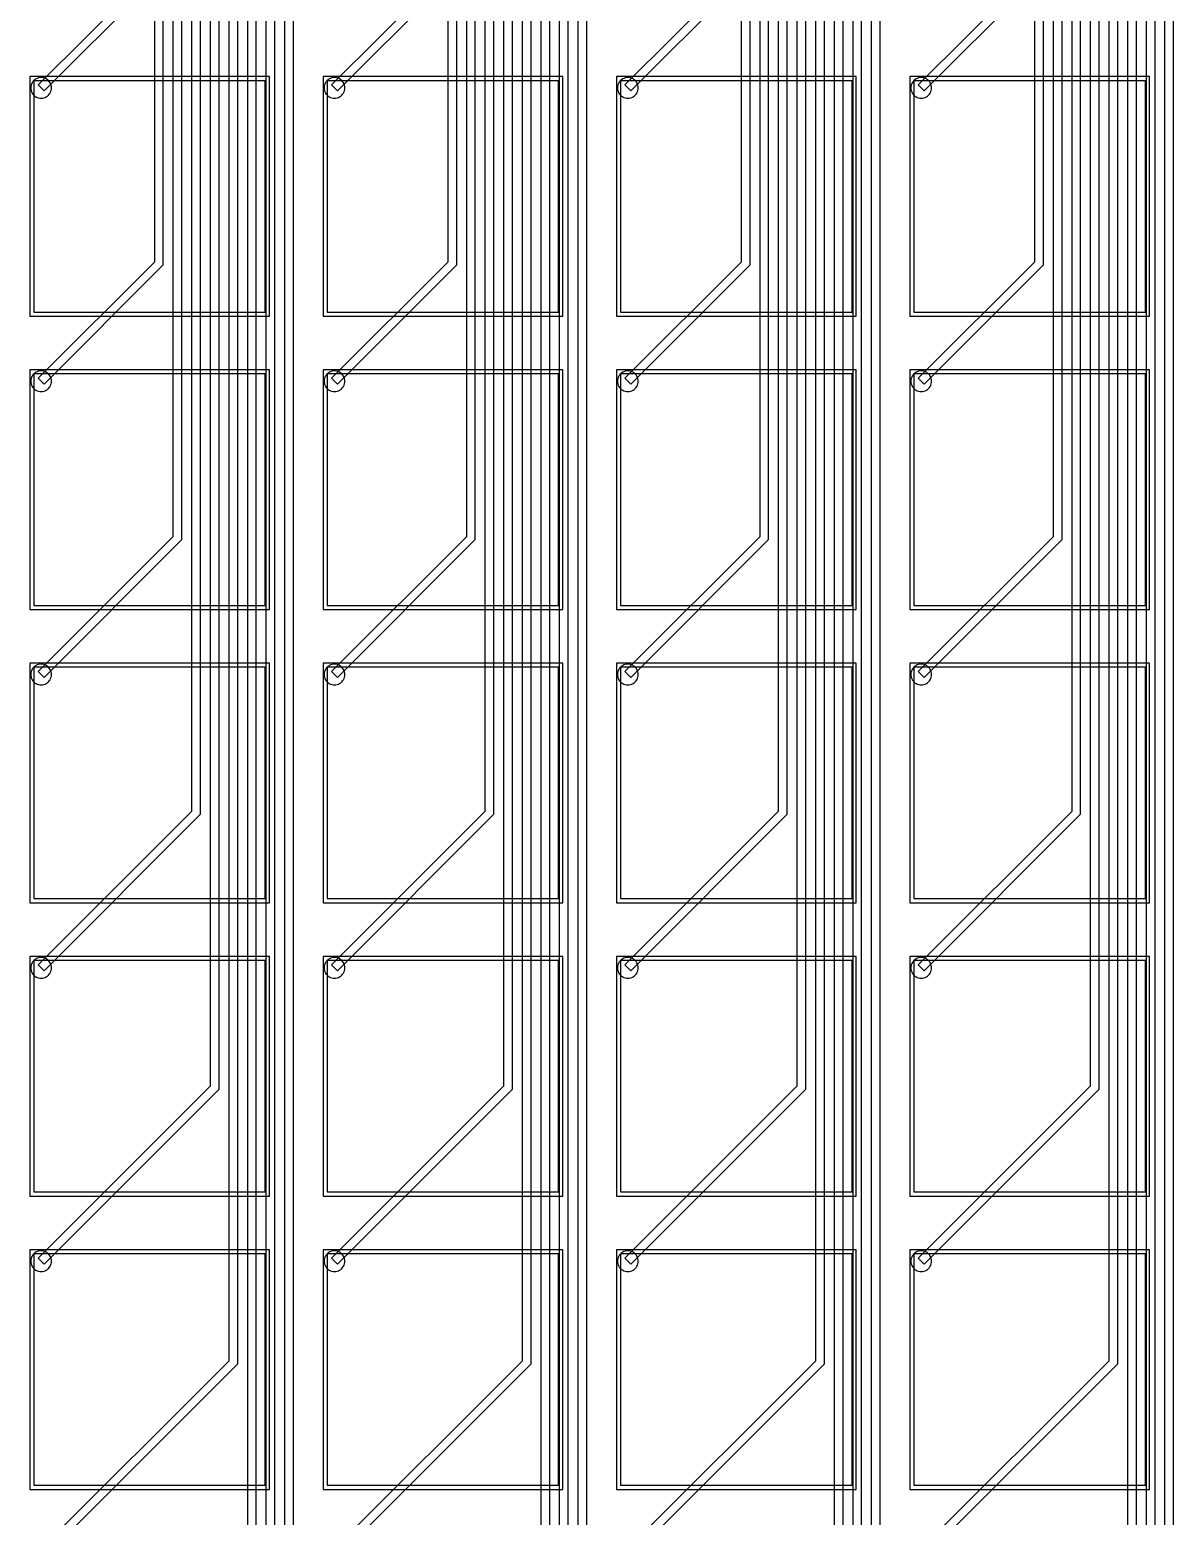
# Model space of a CAD drawing. Header units: metres. Extents: x -515 to 4265, y 201 to 1873.
# Drawn here: x 1207 to 1483.8, y 798.5 to 1158.3 of the extents above; entities that cross this region are included whole.
import ezdxf

# ---------------------------------------------------------------- set-up
doc = ezdxf.new("R2010")
doc.units = ezdxf.units.M
for name, color, linetype in [('Etching', 1, 'CONTINUOUS'), ('EtchingPad', 2, 'CONTINUOUS'), ('Metal1', 4, 'CONTINUOUS'), ('Metal2', 3, 'CONTINUOUS')]:
    doc.layers.add(name, color=color, linetype=linetype)

msp = doc.modelspace()

# ---------------------------------------------------------------- linework, layer by layer
at = {"layer": 'Etching'}
for points in [[(1212.25, 1144.25), (1212.23, 1144.58), (1212.16, 1144.9), (1212.06, 1145.21), (1211.92, 1145.5), (1211.73, 1145.77), (1211.52, 1146.02), (1211.27, 1146.23), (1211, 1146.42), (1210.71, 1146.56), (1210.4, 1146.66), (1210.08, 1146.73), (1209.75, 1146.75), (1209.42, 1146.73), (1209.1, 1146.66), (1208.79, 1146.56), (1208.5, 1146.42), (1208.23, 1146.23), (1207.98, 1146.02), (1207.77, 1145.77), (1207.58, 1145.5), (1207.44, 1145.21), (1207.34, 1144.9), (1207.27, 1144.58), (1207.25, 1144.25), (1207.27, 1143.92), (1207.34, 1143.6), (1207.44, 1143.29), (1207.58, 1143), (1207.77, 1142.73), (1207.98, 1142.48), (1208.23, 1142.27), (1208.5, 1142.08), (1208.79, 1141.94), (1209.1, 1141.84), (1209.42, 1141.77), (1209.75, 1141.75), (1210.08, 1141.77), (1210.4, 1141.84), (1210.71, 1141.94), (1211, 1142.08), (1211.27, 1142.27), (1211.52, 1142.48), (1211.73, 1142.73), (1211.92, 1143), (1212.06, 1143.29), (1212.16, 1143.6), (1212.23, 1143.92), (1212.25, 1144.25)], [(1283.25, 1144.25), (1283.23, 1144.58), (1283.16, 1144.9), (1283.06, 1145.21), (1282.92, 1145.5), (1282.73, 1145.77), (1282.52, 1146.02), (1282.27, 1146.23), (1282, 1146.42), (1281.71, 1146.56), (1281.4, 1146.66), (1281.08, 1146.73), (1280.75, 1146.75), (1280.42, 1146.73), (1280.1, 1146.66), (1279.79, 1146.56), (1279.5, 1146.42), (1279.23, 1146.23), (1278.98, 1146.02), (1278.77, 1145.77), (1278.58, 1145.5), (1278.44, 1145.21), (1278.34, 1144.9), (1278.27, 1144.58), (1278.25, 1144.25), (1278.27, 1143.92), (1278.34, 1143.6), (1278.44, 1143.29), (1278.58, 1143), (1278.77, 1142.73), (1278.98, 1142.48), (1279.23, 1142.27), (1279.5, 1142.08), (1279.79, 1141.94), (1280.1, 1141.84), (1280.42, 1141.77), (1280.75, 1141.75), (1281.08, 1141.77), (1281.4, 1141.84), (1281.71, 1141.94), (1282, 1142.08), (1282.27, 1142.27), (1282.52, 1142.48), (1282.73, 1142.73), (1282.92, 1143), (1283.06, 1143.29), (1283.16, 1143.6), (1283.23, 1143.92), (1283.25, 1144.25)], [(1354.25, 1144.25), (1354.23, 1144.58), (1354.16, 1144.9), (1354.06, 1145.21), (1353.92, 1145.5), (1353.73, 1145.77), (1353.52, 1146.02), (1353.27, 1146.23), (1353, 1146.42), (1352.71, 1146.56), (1352.4, 1146.66), (1352.08, 1146.73), (1351.75, 1146.75), (1351.42, 1146.73), (1351.1, 1146.66), (1350.79, 1146.56), (1350.5, 1146.42), (1350.23, 1146.23), (1349.98, 1146.02), (1349.77, 1145.77), (1349.58, 1145.5), (1349.44, 1145.21), (1349.34, 1144.9), (1349.27, 1144.58), (1349.25, 1144.25), (1349.27, 1143.92), (1349.34, 1143.6), (1349.44, 1143.29), (1349.58, 1143), (1349.77, 1142.73), (1349.98, 1142.48), (1350.23, 1142.27), (1350.5, 1142.08), (1350.79, 1141.94), (1351.1, 1141.84), (1351.42, 1141.77), (1351.75, 1141.75), (1352.08, 1141.77), (1352.4, 1141.84), (1352.71, 1141.94), (1353, 1142.08), (1353.27, 1142.27), (1353.52, 1142.48), (1353.73, 1142.73), (1353.92, 1143), (1354.06, 1143.29), (1354.16, 1143.6), (1354.23, 1143.92), (1354.25, 1144.25)], [(1425.25, 1144.25), (1425.23, 1144.58), (1425.16, 1144.9), (1425.06, 1145.21), (1424.92, 1145.5), (1424.73, 1145.77), (1424.52, 1146.02), (1424.27, 1146.23), (1424, 1146.42), (1423.71, 1146.56), (1423.4, 1146.66), (1423.08, 1146.73), (1422.75, 1146.75), (1422.42, 1146.73), (1422.1, 1146.66), (1421.79, 1146.56), (1421.5, 1146.42), (1421.23, 1146.23), (1420.98, 1146.02), (1420.77, 1145.77), (1420.58, 1145.5), (1420.44, 1145.21), (1420.34, 1144.9), (1420.27, 1144.58), (1420.25, 1144.25), (1420.27, 1143.92), (1420.34, 1143.6), (1420.44, 1143.29), (1420.58, 1143), (1420.77, 1142.73), (1420.98, 1142.48), (1421.23, 1142.27), (1421.5, 1142.08), (1421.79, 1141.94), (1422.1, 1141.84), (1422.42, 1141.77), (1422.75, 1141.75), (1423.08, 1141.77), (1423.4, 1141.84), (1423.71, 1141.94), (1424, 1142.08), (1424.27, 1142.27), (1424.52, 1142.48), (1424.73, 1142.73), (1424.92, 1143), (1425.06, 1143.29), (1425.16, 1143.6), (1425.23, 1143.92), (1425.25, 1144.25)], [(1212.25, 1073.25), (1212.23, 1073.58), (1212.16, 1073.9), (1212.06, 1074.21), (1211.92, 1074.5), (1211.73, 1074.77), (1211.52, 1075.02), (1211.27, 1075.23), (1211, 1075.42), (1210.71, 1075.56), (1210.4, 1075.66), (1210.08, 1075.73), (1209.75, 1075.75), (1209.42, 1075.73), (1209.1, 1075.66), (1208.79, 1075.56), (1208.5, 1075.42), (1208.23, 1075.23), (1207.98, 1075.02), (1207.77, 1074.77), (1207.58, 1074.5), (1207.44, 1074.21), (1207.34, 1073.9), (1207.27, 1073.58), (1207.25, 1073.25), (1207.27, 1072.92), (1207.34, 1072.6), (1207.44, 1072.29), (1207.58, 1072), (1207.77, 1071.73), (1207.98, 1071.48), (1208.23, 1071.27), (1208.5, 1071.08), (1208.79, 1070.94), (1209.1, 1070.84), (1209.42, 1070.77), (1209.75, 1070.75), (1210.08, 1070.77), (1210.4, 1070.84), (1210.71, 1070.94), (1211, 1071.08), (1211.27, 1071.27), (1211.52, 1071.48), (1211.73, 1071.73), (1211.92, 1072), (1212.06, 1072.29), (1212.16, 1072.6), (1212.23, 1072.92), (1212.25, 1073.25)], [(1283.25, 1073.25), (1283.23, 1073.58), (1283.16, 1073.9), (1283.06, 1074.21), (1282.92, 1074.5), (1282.73, 1074.77), (1282.52, 1075.02), (1282.27, 1075.23), (1282, 1075.42), (1281.71, 1075.56), (1281.4, 1075.66), (1281.08, 1075.73), (1280.75, 1075.75), (1280.42, 1075.73), (1280.1, 1075.66), (1279.79, 1075.56), (1279.5, 1075.42), (1279.23, 1075.23), (1278.98, 1075.02), (1278.77, 1074.77), (1278.58, 1074.5), (1278.44, 1074.21), (1278.34, 1073.9), (1278.27, 1073.58), (1278.25, 1073.25), (1278.27, 1072.92), (1278.34, 1072.6), (1278.44, 1072.29), (1278.58, 1072), (1278.77, 1071.73), (1278.98, 1071.48), (1279.23, 1071.27), (1279.5, 1071.08), (1279.79, 1070.94), (1280.1, 1070.84), (1280.42, 1070.77), (1280.75, 1070.75), (1281.08, 1070.77), (1281.4, 1070.84), (1281.71, 1070.94), (1282, 1071.08), (1282.27, 1071.27), (1282.52, 1071.48), (1282.73, 1071.73), (1282.92, 1072), (1283.06, 1072.29), (1283.16, 1072.6), (1283.23, 1072.92), (1283.25, 1073.25)], [(1354.25, 1073.25), (1354.23, 1073.58), (1354.16, 1073.9), (1354.06, 1074.21), (1353.92, 1074.5), (1353.73, 1074.77), (1353.52, 1075.02), (1353.27, 1075.23), (1353, 1075.42), (1352.71, 1075.56), (1352.4, 1075.66), (1352.08, 1075.73), (1351.75, 1075.75), (1351.42, 1075.73), (1351.1, 1075.66), (1350.79, 1075.56), (1350.5, 1075.42), (1350.23, 1075.23), (1349.98, 1075.02), (1349.77, 1074.77), (1349.58, 1074.5), (1349.44, 1074.21), (1349.34, 1073.9), (1349.27, 1073.58), (1349.25, 1073.25), (1349.27, 1072.92), (1349.34, 1072.6), (1349.44, 1072.29), (1349.58, 1072), (1349.77, 1071.73), (1349.98, 1071.48), (1350.23, 1071.27), (1350.5, 1071.08), (1350.79, 1070.94), (1351.1, 1070.84), (1351.42, 1070.77), (1351.75, 1070.75), (1352.08, 1070.77), (1352.4, 1070.84), (1352.71, 1070.94), (1353, 1071.08), (1353.27, 1071.27), (1353.52, 1071.48), (1353.73, 1071.73), (1353.92, 1072), (1354.06, 1072.29), (1354.16, 1072.6), (1354.23, 1072.92), (1354.25, 1073.25)], [(1425.25, 1073.25), (1425.23, 1073.58), (1425.16, 1073.9), (1425.06, 1074.21), (1424.92, 1074.5), (1424.73, 1074.77), (1424.52, 1075.02), (1424.27, 1075.23), (1424, 1075.42), (1423.71, 1075.56), (1423.4, 1075.66), (1423.08, 1075.73), (1422.75, 1075.75), (1422.42, 1075.73), (1422.1, 1075.66), (1421.79, 1075.56), (1421.5, 1075.42), (1421.23, 1075.23), (1420.98, 1075.02), (1420.77, 1074.77), (1420.58, 1074.5), (1420.44, 1074.21), (1420.34, 1073.9), (1420.27, 1073.58), (1420.25, 1073.25), (1420.27, 1072.92), (1420.34, 1072.6), (1420.44, 1072.29), (1420.58, 1072), (1420.77, 1071.73), (1420.98, 1071.48), (1421.23, 1071.27), (1421.5, 1071.08), (1421.79, 1070.94), (1422.1, 1070.84), (1422.42, 1070.77), (1422.75, 1070.75), (1423.08, 1070.77), (1423.4, 1070.84), (1423.71, 1070.94), (1424, 1071.08), (1424.27, 1071.27), (1424.52, 1071.48), (1424.73, 1071.73), (1424.92, 1072), (1425.06, 1072.29), (1425.16, 1072.6), (1425.23, 1072.92), (1425.25, 1073.25)], [(1212.25, 1002.25), (1212.23, 1002.58), (1212.16, 1002.9), (1212.06, 1003.21), (1211.92, 1003.5), (1211.73, 1003.77), (1211.52, 1004.02), (1211.27, 1004.23), (1211, 1004.42), (1210.71, 1004.56), (1210.4, 1004.66), (1210.08, 1004.73), (1209.75, 1004.75), (1209.42, 1004.73), (1209.1, 1004.66), (1208.79, 1004.56), (1208.5, 1004.42), (1208.23, 1004.23), (1207.98, 1004.02), (1207.77, 1003.77), (1207.58, 1003.5), (1207.44, 1003.21), (1207.34, 1002.9), (1207.27, 1002.58), (1207.25, 1002.25), (1207.27, 1001.92), (1207.34, 1001.6), (1207.44, 1001.29), (1207.58, 1001), (1207.77, 1000.73), (1207.98, 1000.48), (1208.23, 1000.27), (1208.5, 1000.08), (1208.79, 999.94), (1209.1, 999.84), (1209.42, 999.77), (1209.75, 999.75), (1210.08, 999.77), (1210.4, 999.84), (1210.71, 999.94), (1211, 1000.08), (1211.27, 1000.27), (1211.52, 1000.48), (1211.73, 1000.73), (1211.92, 1001), (1212.06, 1001.29), (1212.16, 1001.6), (1212.23, 1001.92), (1212.25, 1002.25)], [(1283.25, 1002.25), (1283.23, 1002.58), (1283.16, 1002.9), (1283.06, 1003.21), (1282.92, 1003.5), (1282.73, 1003.77), (1282.52, 1004.02), (1282.27, 1004.23), (1282, 1004.42), (1281.71, 1004.56), (1281.4, 1004.66), (1281.08, 1004.73), (1280.75, 1004.75), (1280.42, 1004.73), (1280.1, 1004.66), (1279.79, 1004.56), (1279.5, 1004.42), (1279.23, 1004.23), (1278.98, 1004.02), (1278.77, 1003.77), (1278.58, 1003.5), (1278.44, 1003.21), (1278.34, 1002.9), (1278.27, 1002.58), (1278.25, 1002.25), (1278.27, 1001.92), (1278.34, 1001.6), (1278.44, 1001.29), (1278.58, 1001), (1278.77, 1000.73), (1278.98, 1000.48), (1279.23, 1000.27), (1279.5, 1000.08), (1279.79, 999.94), (1280.1, 999.84), (1280.42, 999.77), (1280.75, 999.75), (1281.08, 999.77), (1281.4, 999.84), (1281.71, 999.94), (1282, 1000.08), (1282.27, 1000.27), (1282.52, 1000.48), (1282.73, 1000.73), (1282.92, 1001), (1283.06, 1001.29), (1283.16, 1001.6), (1283.23, 1001.92), (1283.25, 1002.25)], [(1354.25, 1002.25), (1354.23, 1002.58), (1354.16, 1002.9), (1354.06, 1003.21), (1353.92, 1003.5), (1353.73, 1003.77), (1353.52, 1004.02), (1353.27, 1004.23), (1353, 1004.42), (1352.71, 1004.56), (1352.4, 1004.66), (1352.08, 1004.73), (1351.75, 1004.75), (1351.42, 1004.73), (1351.1, 1004.66), (1350.79, 1004.56), (1350.5, 1004.42), (1350.23, 1004.23), (1349.98, 1004.02), (1349.77, 1003.77), (1349.58, 1003.5), (1349.44, 1003.21), (1349.34, 1002.9), (1349.27, 1002.58), (1349.25, 1002.25), (1349.27, 1001.92), (1349.34, 1001.6), (1349.44, 1001.29), (1349.58, 1001), (1349.77, 1000.73), (1349.98, 1000.48), (1350.23, 1000.27), (1350.5, 1000.08), (1350.79, 999.94), (1351.1, 999.84), (1351.42, 999.77), (1351.75, 999.75), (1352.08, 999.77), (1352.4, 999.84), (1352.71, 999.94), (1353, 1000.08), (1353.27, 1000.27), (1353.52, 1000.48), (1353.73, 1000.73), (1353.92, 1001), (1354.06, 1001.29), (1354.16, 1001.6), (1354.23, 1001.92), (1354.25, 1002.25)], [(1425.25, 1002.25), (1425.23, 1002.58), (1425.16, 1002.9), (1425.06, 1003.21), (1424.92, 1003.5), (1424.73, 1003.77), (1424.52, 1004.02), (1424.27, 1004.23), (1424, 1004.42), (1423.71, 1004.56), (1423.4, 1004.66), (1423.08, 1004.73), (1422.75, 1004.75), (1422.42, 1004.73), (1422.1, 1004.66), (1421.79, 1004.56), (1421.5, 1004.42), (1421.23, 1004.23), (1420.98, 1004.02), (1420.77, 1003.77), (1420.58, 1003.5), (1420.44, 1003.21), (1420.34, 1002.9), (1420.27, 1002.58), (1420.25, 1002.25), (1420.27, 1001.92), (1420.34, 1001.6), (1420.44, 1001.29), (1420.58, 1001), (1420.77, 1000.73), (1420.98, 1000.48), (1421.23, 1000.27), (1421.5, 1000.08), (1421.79, 999.94), (1422.1, 999.84), (1422.42, 999.77), (1422.75, 999.75), (1423.08, 999.77), (1423.4, 999.84), (1423.71, 999.94), (1424, 1000.08), (1424.27, 1000.27), (1424.52, 1000.48), (1424.73, 1000.73), (1424.92, 1001), (1425.06, 1001.29), (1425.16, 1001.6), (1425.23, 1001.92), (1425.25, 1002.25)], [(1212.25, 931.25), (1212.23, 931.58), (1212.16, 931.9), (1212.06, 932.21), (1211.92, 932.5), (1211.73, 932.77), (1211.52, 933.02), (1211.27, 933.23), (1211, 933.42), (1210.71, 933.56), (1210.4, 933.66), (1210.08, 933.73), (1209.75, 933.75), (1209.42, 933.73), (1209.1, 933.66), (1208.79, 933.56), (1208.5, 933.42), (1208.23, 933.23), (1207.98, 933.02), (1207.77, 932.77), (1207.58, 932.5), (1207.44, 932.21), (1207.34, 931.9), (1207.27, 931.58), (1207.25, 931.25), (1207.27, 930.92), (1207.34, 930.6), (1207.44, 930.29), (1207.58, 930), (1207.77, 929.73), (1207.98, 929.48), (1208.23, 929.27), (1208.5, 929.08), (1208.79, 928.94), (1209.1, 928.84), (1209.42, 928.77), (1209.75, 928.75), (1210.08, 928.77), (1210.4, 928.84), (1210.71, 928.94), (1211, 929.08), (1211.27, 929.27), (1211.52, 929.48), (1211.73, 929.73), (1211.92, 930), (1212.06, 930.29), (1212.16, 930.6), (1212.23, 930.92), (1212.25, 931.25)], [(1283.25, 931.25), (1283.23, 931.58), (1283.16, 931.9), (1283.06, 932.21), (1282.92, 932.5), (1282.73, 932.77), (1282.52, 933.02), (1282.27, 933.23), (1282, 933.42), (1281.71, 933.56), (1281.4, 933.66), (1281.08, 933.73), (1280.75, 933.75), (1280.42, 933.73), (1280.1, 933.66), (1279.79, 933.56), (1279.5, 933.42), (1279.23, 933.23), (1278.98, 933.02), (1278.77, 932.77), (1278.58, 932.5), (1278.44, 932.21), (1278.34, 931.9), (1278.27, 931.58), (1278.25, 931.25), (1278.27, 930.92), (1278.34, 930.6), (1278.44, 930.29), (1278.58, 930), (1278.77, 929.73), (1278.98, 929.48), (1279.23, 929.27), (1279.5, 929.08), (1279.79, 928.94), (1280.1, 928.84), (1280.42, 928.77), (1280.75, 928.75), (1281.08, 928.77), (1281.4, 928.84), (1281.71, 928.94), (1282, 929.08), (1282.27, 929.27), (1282.52, 929.48), (1282.73, 929.73), (1282.92, 930), (1283.06, 930.29), (1283.16, 930.6), (1283.23, 930.92), (1283.25, 931.25)], [(1354.25, 931.25), (1354.23, 931.58), (1354.16, 931.9), (1354.06, 932.21), (1353.92, 932.5), (1353.73, 932.77), (1353.52, 933.02), (1353.27, 933.23), (1353, 933.42), (1352.71, 933.56), (1352.4, 933.66), (1352.08, 933.73), (1351.75, 933.75), (1351.42, 933.73), (1351.1, 933.66), (1350.79, 933.56), (1350.5, 933.42), (1350.23, 933.23), (1349.98, 933.02), (1349.77, 932.77), (1349.58, 932.5), (1349.44, 932.21), (1349.34, 931.9), (1349.27, 931.58), (1349.25, 931.25), (1349.27, 930.92), (1349.34, 930.6), (1349.44, 930.29), (1349.58, 930), (1349.77, 929.73), (1349.98, 929.48), (1350.23, 929.27), (1350.5, 929.08), (1350.79, 928.94), (1351.1, 928.84), (1351.42, 928.77), (1351.75, 928.75), (1352.08, 928.77), (1352.4, 928.84), (1352.71, 928.94), (1353, 929.08), (1353.27, 929.27), (1353.52, 929.48), (1353.73, 929.73), (1353.92, 930), (1354.06, 930.29), (1354.16, 930.6), (1354.23, 930.92), (1354.25, 931.25)], [(1425.25, 931.25), (1425.23, 931.58), (1425.16, 931.9), (1425.06, 932.21), (1424.92, 932.5), (1424.73, 932.77), (1424.52, 933.02), (1424.27, 933.23), (1424, 933.42), (1423.71, 933.56), (1423.4, 933.66), (1423.08, 933.73), (1422.75, 933.75), (1422.42, 933.73), (1422.1, 933.66), (1421.79, 933.56), (1421.5, 933.42), (1421.23, 933.23), (1420.98, 933.02), (1420.77, 932.77), (1420.58, 932.5), (1420.44, 932.21), (1420.34, 931.9), (1420.27, 931.58), (1420.25, 931.25), (1420.27, 930.92), (1420.34, 930.6), (1420.44, 930.29), (1420.58, 930), (1420.77, 929.73), (1420.98, 929.48), (1421.23, 929.27), (1421.5, 929.08), (1421.79, 928.94), (1422.1, 928.84), (1422.42, 928.77), (1422.75, 928.75), (1423.08, 928.77), (1423.4, 928.84), (1423.71, 928.94), (1424, 929.08), (1424.27, 929.27), (1424.52, 929.48), (1424.73, 929.73), (1424.92, 930), (1425.06, 930.29), (1425.16, 930.6), (1425.23, 930.92), (1425.25, 931.25)], [(1212.25, 860.25), (1212.23, 860.58), (1212.16, 860.9), (1212.06, 861.21), (1211.92, 861.5), (1211.73, 861.77), (1211.52, 862.02), (1211.27, 862.23), (1211, 862.42), (1210.71, 862.56), (1210.4, 862.66), (1210.08, 862.73), (1209.75, 862.75), (1209.42, 862.73), (1209.1, 862.66), (1208.79, 862.56), (1208.5, 862.42), (1208.23, 862.23), (1207.98, 862.02), (1207.77, 861.77), (1207.58, 861.5), (1207.44, 861.21), (1207.34, 860.9), (1207.27, 860.58), (1207.25, 860.25), (1207.27, 859.92), (1207.34, 859.6), (1207.44, 859.29), (1207.58, 859), (1207.77, 858.73), (1207.98, 858.48), (1208.23, 858.27), (1208.5, 858.08), (1208.79, 857.94), (1209.1, 857.84), (1209.42, 857.77), (1209.75, 857.75), (1210.08, 857.77), (1210.4, 857.84), (1210.71, 857.94), (1211, 858.08), (1211.27, 858.27), (1211.52, 858.48), (1211.73, 858.73), (1211.92, 859), (1212.06, 859.29), (1212.16, 859.6), (1212.23, 859.92), (1212.25, 860.25)], [(1283.25, 860.25), (1283.23, 860.58), (1283.16, 860.9), (1283.06, 861.21), (1282.92, 861.5), (1282.73, 861.77), (1282.52, 862.02), (1282.27, 862.23), (1282, 862.42), (1281.71, 862.56), (1281.4, 862.66), (1281.08, 862.73), (1280.75, 862.75), (1280.42, 862.73), (1280.1, 862.66), (1279.79, 862.56), (1279.5, 862.42), (1279.23, 862.23), (1278.98, 862.02), (1278.77, 861.77), (1278.58, 861.5), (1278.44, 861.21), (1278.34, 860.9), (1278.27, 860.58), (1278.25, 860.25), (1278.27, 859.92), (1278.34, 859.6), (1278.44, 859.29), (1278.58, 859), (1278.77, 858.73), (1278.98, 858.48), (1279.23, 858.27), (1279.5, 858.08), (1279.79, 857.94), (1280.1, 857.84), (1280.42, 857.77), (1280.75, 857.75), (1281.08, 857.77), (1281.4, 857.84), (1281.71, 857.94), (1282, 858.08), (1282.27, 858.27), (1282.52, 858.48), (1282.73, 858.73), (1282.92, 859), (1283.06, 859.29), (1283.16, 859.6), (1283.23, 859.92), (1283.25, 860.25)], [(1354.25, 860.25), (1354.23, 860.58), (1354.16, 860.9), (1354.06, 861.21), (1353.92, 861.5), (1353.73, 861.77), (1353.52, 862.02), (1353.27, 862.23), (1353, 862.42), (1352.71, 862.56), (1352.4, 862.66), (1352.08, 862.73), (1351.75, 862.75), (1351.42, 862.73), (1351.1, 862.66), (1350.79, 862.56), (1350.5, 862.42), (1350.23, 862.23), (1349.98, 862.02), (1349.77, 861.77), (1349.58, 861.5), (1349.44, 861.21), (1349.34, 860.9), (1349.27, 860.58), (1349.25, 860.25), (1349.27, 859.92), (1349.34, 859.6), (1349.44, 859.29), (1349.58, 859), (1349.77, 858.73), (1349.98, 858.48), (1350.23, 858.27), (1350.5, 858.08), (1350.79, 857.94), (1351.1, 857.84), (1351.42, 857.77), (1351.75, 857.75), (1352.08, 857.77), (1352.4, 857.84), (1352.71, 857.94), (1353, 858.08), (1353.27, 858.27), (1353.52, 858.48), (1353.73, 858.73), (1353.92, 859), (1354.06, 859.29), (1354.16, 859.6), (1354.23, 859.92), (1354.25, 860.25)], [(1425.25, 860.25), (1425.23, 860.58), (1425.16, 860.9), (1425.06, 861.21), (1424.92, 861.5), (1424.73, 861.77), (1424.52, 862.02), (1424.27, 862.23), (1424, 862.42), (1423.71, 862.56), (1423.4, 862.66), (1423.08, 862.73), (1422.75, 862.75), (1422.42, 862.73), (1422.1, 862.66), (1421.79, 862.56), (1421.5, 862.42), (1421.23, 862.23), (1420.98, 862.02), (1420.77, 861.77), (1420.58, 861.5), (1420.44, 861.21), (1420.34, 860.9), (1420.27, 860.58), (1420.25, 860.25), (1420.27, 859.92), (1420.34, 859.6), (1420.44, 859.29), (1420.58, 859), (1420.77, 858.73), (1420.98, 858.48), (1421.23, 858.27), (1421.5, 858.08), (1421.79, 857.94), (1422.1, 857.84), (1422.42, 857.77), (1422.75, 857.75), (1423.08, 857.77), (1423.4, 857.84), (1423.71, 857.94), (1424, 858.08), (1424.27, 858.27), (1424.52, 858.48), (1424.73, 858.73), (1424.92, 859), (1425.06, 859.29), (1425.16, 859.6), (1425.23, 859.92), (1425.25, 860.25)]]:
    msp.add_lwpolyline(points, close=True, dxfattribs=at)
at = {"layer": 'EtchingPad'}
for points in [[(1208, 1090), (1264, 1090), (1264, 1146), (1208, 1146), (1208, 1090)], [(1279, 1090), (1335, 1090), (1335, 1146), (1279, 1146), (1279, 1090)], [(1350, 1090), (1406, 1090), (1406, 1146), (1350, 1146), (1350, 1090)], [(1421, 1090), (1477, 1090), (1477, 1146), (1421, 1146), (1421, 1090)], [(1208, 1019), (1264, 1019), (1264, 1075), (1208, 1075), (1208, 1019)], [(1279, 1019), (1335, 1019), (1335, 1075), (1279, 1075), (1279, 1019)], [(1350, 1019), (1406, 1019), (1406, 1075), (1350, 1075), (1350, 1019)], [(1421, 1019), (1477, 1019), (1477, 1075), (1421, 1075), (1421, 1019)], [(1208, 948), (1264, 948), (1264, 1004), (1208, 1004), (1208, 948)], [(1279, 948), (1335, 948), (1335, 1004), (1279, 1004), (1279, 948)], [(1350, 948), (1406, 948), (1406, 1004), (1350, 1004), (1350, 948)], [(1421, 948), (1477, 948), (1477, 1004), (1421, 1004), (1421, 948)], [(1208, 877), (1264, 877), (1264, 933), (1208, 933), (1208, 877)], [(1279, 877), (1335, 877), (1335, 933), (1279, 933), (1279, 877)], [(1350, 877), (1406, 877), (1406, 933), (1350, 933), (1350, 877)], [(1421, 877), (1477, 877), (1477, 933), (1421, 933), (1421, 877)], [(1208, 806), (1264, 806), (1264, 862), (1208, 862), (1208, 806)], [(1279, 806), (1335, 806), (1335, 862), (1279, 862), (1279, 806)], [(1350, 806), (1406, 806), (1406, 862), (1350, 862), (1350, 806)], [(1421, 806), (1477, 806), (1477, 862), (1421, 862), (1421, 806)]]:
    msp.add_lwpolyline(points, close=True, dxfattribs=at)
at = {"layer": 'Metal1'}
for points in [[(1270.75, 1573), (1270.75, 635.84), (1210.46, 575.54), (1209.04, 576.96), (1268.75, 636.66), (1268.75, 1573)], [(1266.25, 1573), (1266.25, 702.34), (1210.46, 646.54), (1209.04, 647.96), (1264.25, 703.16), (1264.25, 1573)], [(1261.75, 1573), (1261.75, 768.84), (1210.46, 717.54), (1209.04, 718.96), (1259.75, 769.66), (1259.75, 1573)], [(1257.25, 1573), (1257.25, 835.34), (1210.46, 788.54), (1209.04, 789.96), (1255.25, 836.16), (1255.25, 1573)], [(1252.75, 1573), (1252.75, 901.84), (1210.46, 859.54), (1209.04, 860.96), (1250.75, 902.66), (1250.75, 1573)], [(1248.25, 1573), (1248.25, 968.34), (1210.46, 930.54), (1209.04, 931.96), (1246.25, 969.16), (1246.25, 1573)], [(1243.75, 1573), (1243.75, 1034.84), (1210.46, 1001.54), (1209.04, 1002.96), (1241.75, 1035.66), (1241.75, 1573)], [(1239.25, 1573), (1239.25, 1101.34), (1210.46, 1072.54), (1209.04, 1073.96), (1237.25, 1102.16), (1237.25, 1573)], [(1234.75, 1573), (1234.75, 1167.84), (1210.46, 1143.54), (1209.04, 1144.96), (1232.75, 1168.66), (1232.75, 1573)], [(1341.75, 1573), (1341.75, 635.84), (1281.46, 575.54), (1280.04, 576.96), (1339.75, 636.66), (1339.75, 1573)], [(1337.25, 1573), (1337.25, 702.34), (1281.46, 646.54), (1280.04, 647.96), (1335.25, 703.16), (1335.25, 1573)], [(1332.75, 1573), (1332.75, 768.84), (1281.46, 717.54), (1280.04, 718.96), (1330.75, 769.66), (1330.75, 1573)], [(1328.25, 1573), (1328.25, 835.34), (1281.46, 788.54), (1280.04, 789.96), (1326.25, 836.16), (1326.25, 1573)], [(1323.75, 1573), (1323.75, 901.84), (1281.46, 859.54), (1280.04, 860.96), (1321.75, 902.66), (1321.75, 1573)], [(1319.25, 1573), (1319.25, 968.34), (1281.46, 930.54), (1280.04, 931.96), (1317.25, 969.16), (1317.25, 1573)], [(1314.75, 1573), (1314.75, 1034.84), (1281.46, 1001.54), (1280.04, 1002.96), (1312.75, 1035.66), (1312.75, 1573)], [(1310.25, 1573), (1310.25, 1101.34), (1281.46, 1072.54), (1280.04, 1073.96), (1308.25, 1102.16), (1308.25, 1573)], [(1305.75, 1573), (1305.75, 1167.84), (1281.46, 1143.54), (1280.04, 1144.96), (1303.75, 1168.66), (1303.75, 1573)], [(1412.75, 1573), (1412.75, 635.84), (1352.46, 575.54), (1351.04, 576.96), (1410.75, 636.66), (1410.75, 1573)], [(1408.25, 1573), (1408.25, 702.34), (1352.46, 646.54), (1351.04, 647.96), (1406.25, 703.16), (1406.25, 1573)], [(1403.75, 1573), (1403.75, 768.84), (1352.46, 717.54), (1351.04, 718.96), (1401.75, 769.66), (1401.75, 1573)], [(1399.25, 1573), (1399.25, 835.34), (1352.46, 788.54), (1351.04, 789.96), (1397.25, 836.16), (1397.25, 1573)], [(1394.75, 1573), (1394.75, 901.84), (1352.46, 859.54), (1351.04, 860.96), (1392.75, 902.66), (1392.75, 1573)], [(1390.25, 1573), (1390.25, 968.34), (1352.46, 930.54), (1351.04, 931.96), (1388.25, 969.16), (1388.25, 1573)], [(1385.75, 1573), (1385.75, 1034.84), (1352.46, 1001.54), (1351.04, 1002.96), (1383.75, 1035.66), (1383.75, 1573)], [(1381.25, 1573), (1381.25, 1101.34), (1352.46, 1072.54), (1351.04, 1073.96), (1379.25, 1102.16), (1379.25, 1573)], [(1376.75, 1573), (1376.75, 1167.84), (1352.46, 1143.54), (1351.04, 1144.96), (1374.75, 1168.66), (1374.75, 1573)], [(1483.75, 1573), (1483.75, 635.84), (1423.46, 575.54), (1422.04, 576.96), (1481.75, 636.66), (1481.75, 1573)], [(1479.25, 1573), (1479.25, 702.34), (1423.46, 646.54), (1422.04, 647.96), (1477.25, 703.16), (1477.25, 1573)], [(1474.75, 1573), (1474.75, 768.84), (1423.46, 717.54), (1422.04, 718.96), (1472.75, 769.66), (1472.75, 1573)], [(1470.25, 1573), (1470.25, 835.34), (1423.46, 788.54), (1422.04, 789.96), (1468.25, 836.16), (1468.25, 1573)], [(1465.75, 1573), (1465.75, 901.84), (1423.46, 859.54), (1422.04, 860.96), (1463.75, 902.66), (1463.75, 1573)], [(1461.25, 1573), (1461.25, 968.34), (1423.46, 930.54), (1422.04, 931.96), (1459.25, 969.16), (1459.25, 1573)], [(1456.75, 1573), (1456.75, 1034.84), (1423.46, 1001.54), (1422.04, 1002.96), (1454.75, 1035.66), (1454.75, 1573)], [(1452.25, 1573), (1452.25, 1101.34), (1423.46, 1072.54), (1422.04, 1073.96), (1450.25, 1102.16), (1450.25, 1573)], [(1447.75, 1573), (1447.75, 1167.84), (1423.46, 1143.54), (1422.04, 1144.96), (1445.75, 1168.66), (1445.75, 1573)]]:
    msp.add_lwpolyline(points, close=True, dxfattribs=at)
at = {"layer": 'Metal2'}
for points in [[(1207, 1089), (1265, 1089), (1265, 1147), (1207, 1147), (1207, 1089)], [(1278, 1089), (1336, 1089), (1336, 1147), (1278, 1147), (1278, 1089)], [(1349, 1089), (1407, 1089), (1407, 1147), (1349, 1147), (1349, 1089)], [(1420, 1089), (1478, 1089), (1478, 1147), (1420, 1147), (1420, 1089)], [(1207, 1018), (1265, 1018), (1265, 1076), (1207, 1076), (1207, 1018)], [(1278, 1018), (1336, 1018), (1336, 1076), (1278, 1076), (1278, 1018)], [(1349, 1018), (1407, 1018), (1407, 1076), (1349, 1076), (1349, 1018)], [(1420, 1018), (1478, 1018), (1478, 1076), (1420, 1076), (1420, 1018)], [(1207, 947), (1265, 947), (1265, 1005), (1207, 1005), (1207, 947)], [(1278, 947), (1336, 947), (1336, 1005), (1278, 1005), (1278, 947)], [(1349, 947), (1407, 947), (1407, 1005), (1349, 1005), (1349, 947)], [(1420, 947), (1478, 947), (1478, 1005), (1420, 1005), (1420, 947)], [(1207, 876), (1265, 876), (1265, 934), (1207, 934), (1207, 876)], [(1278, 876), (1336, 876), (1336, 934), (1278, 934), (1278, 876)], [(1349, 876), (1407, 876), (1407, 934), (1349, 934), (1349, 876)], [(1420, 876), (1478, 876), (1478, 934), (1420, 934), (1420, 876)], [(1207, 805), (1265, 805), (1265, 863), (1207, 863), (1207, 805)], [(1278, 805), (1336, 805), (1336, 863), (1278, 863), (1278, 805)], [(1349, 805), (1407, 805), (1407, 863), (1349, 863), (1349, 805)], [(1420, 805), (1478, 805), (1478, 863), (1420, 863), (1420, 805)]]:
    msp.add_lwpolyline(points, close=True, dxfattribs=at)

doc.saveas('drawing.dxf')
